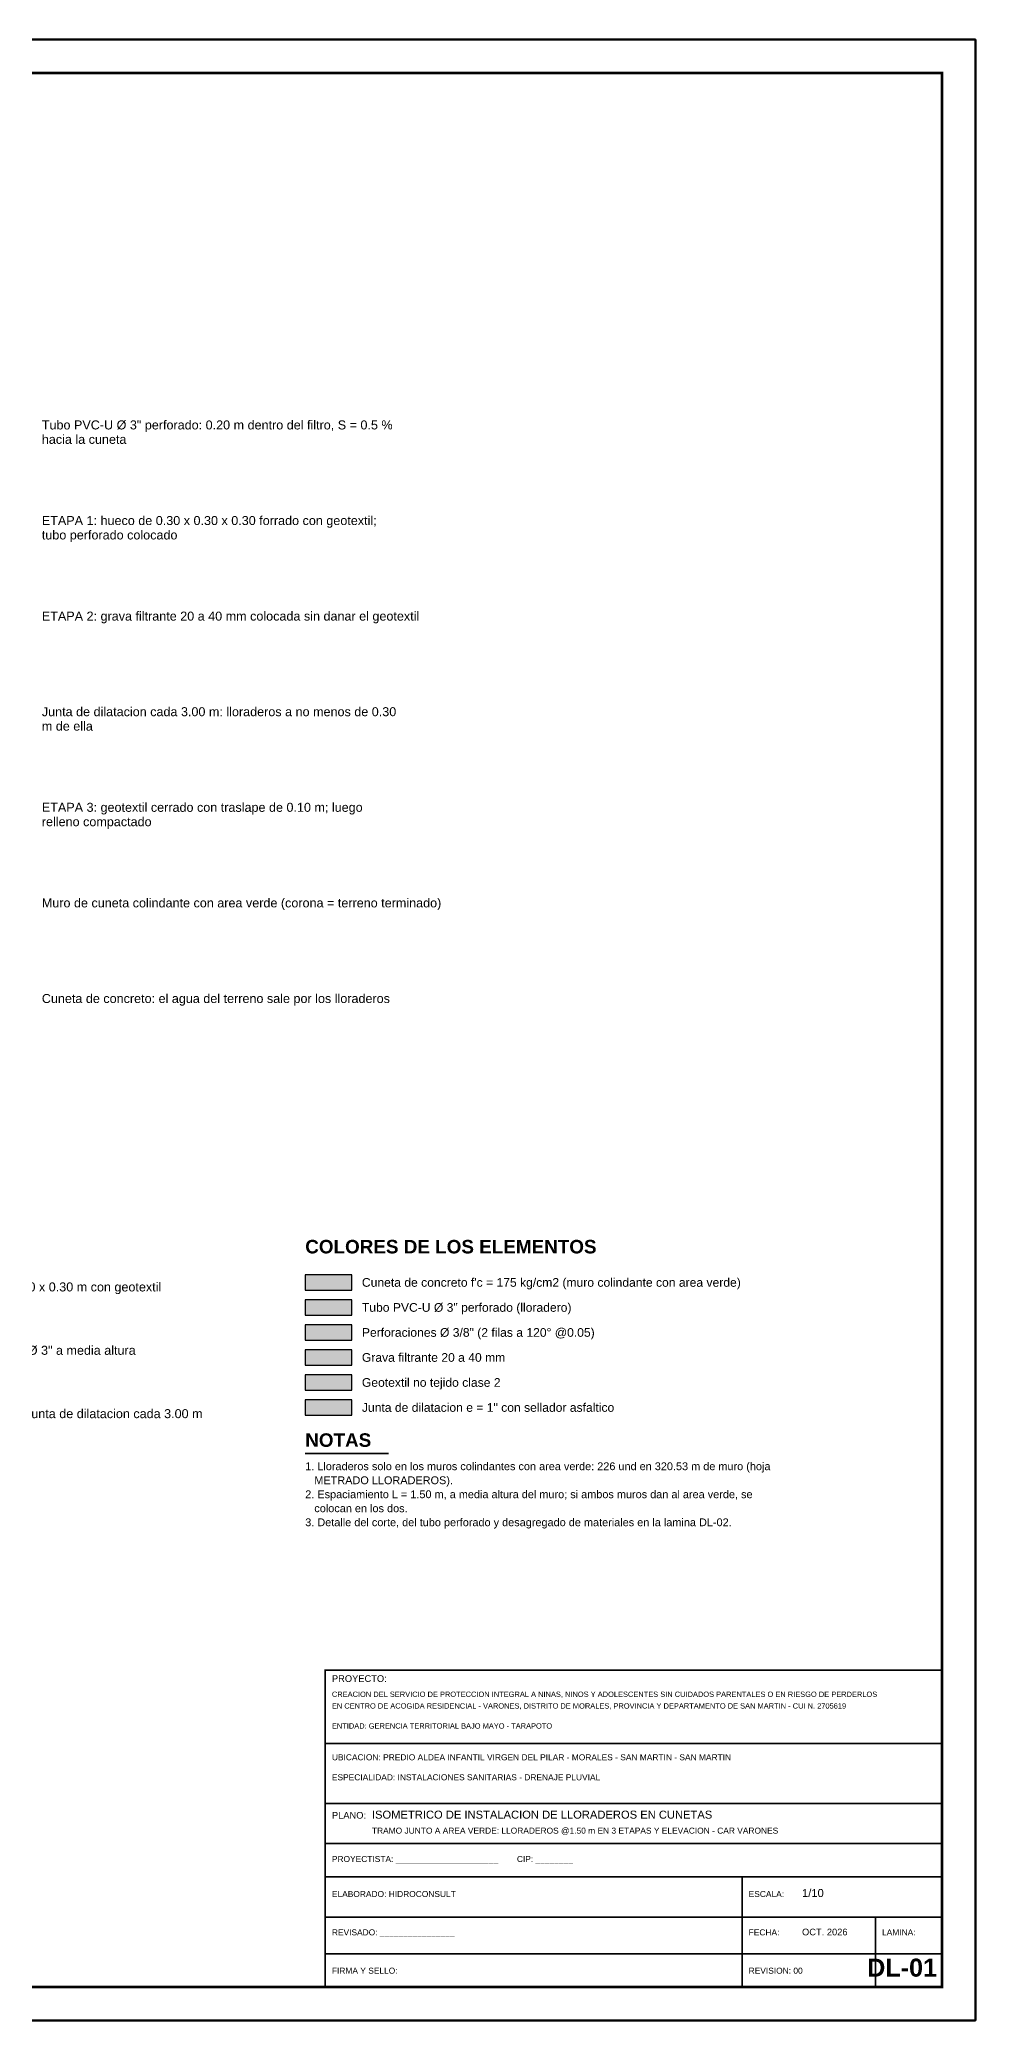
# Model space of a CAD drawing. Header units: metres. Extents: x 0 to 14.2, y 0 to 5.9.
# Drawn here: x 5.6 to 8.41, y 0 to 5.94 of the extents above; entities that cross this region are included whole.
import ezdxf
from ezdxf.enums import TextEntityAlignment as Align

# ---------------------------------------------------------------- set-up
doc = ezdxf.new("R2010")
doc.units = ezdxf.units.M
doc.header["$LTSCALE"] = 0.25
for name, color, linetype in [('LEYENDA', 7, 'CONTINUOUS'), ('ROTULO-TEXTO', 7, 'CONTINUOUS'), ('TEXTOS', 7, 'CONTINUOUS'), ('TEXTOS-NOTAS', 7, 'CONTINUOUS')]:
    doc.layers.add(name, color=color, linetype=linetype)
for name, color, linetype, lineweight in [('MARCO', 7, 'CONTINUOUS', 50), ('ROTULO', 7, 'CONTINUOUS', 35), ('TITULOS', 160, 'CONTINUOUS', 35)]:
    doc.layers.add(name, color=color, linetype=linetype, lineweight=lineweight)
doc.styles.get("Standard").update_dxf_attribs({"font": 'arial.ttf'})
doc.styles.add('TITULOS', font='arialbd.ttf')

msp = doc.modelspace()

# ---------------------------------------------------------------- linework, layer by layer
at = {"layer": 'LEYENDA'}
for points in [[(6.4, 2.19), (6.54, 2.19), (6.54, 2.236), (6.4, 2.236)], [(6.4, 2.115), (6.54, 2.115), (6.54, 2.161), (6.4, 2.161)], [(6.4, 2.04), (6.54, 2.04), (6.54, 2.086), (6.4, 2.086)], [(6.4, 1.965), (6.54, 1.965), (6.54, 2.011), (6.4, 2.011)], [(6.4, 1.89), (6.54, 1.89), (6.54, 1.936), (6.4, 1.936)], [(6.4, 1.815), (6.54, 1.815), (6.54, 1.861), (6.4, 1.861)]]:
    msp.add_lwpolyline(points, close=True, dxfattribs=at)
at = {"layer": 'LEYENDA', "true_color": 0xd6d6d0}
msp.add_solid([(6.4, 2.19), (6.54, 2.19), (6.4, 2.236), (6.54, 2.236)], dxfattribs=at)
at = {"layer": 'LEYENDA', "true_color": 0xb4d6f6}
msp.add_solid([(6.4, 2.115), (6.54, 2.115), (6.4, 2.161), (6.54, 2.161)], dxfattribs=at)
at = {"layer": 'LEYENDA', "true_color": 0x34383e}
msp.add_solid([(6.4, 2.04), (6.54, 2.04), (6.4, 2.086), (6.54, 2.086)], dxfattribs=at)
at = {"layer": 'LEYENDA', "true_color": 0xaca28e}
msp.add_solid([(6.4, 1.965), (6.54, 1.965), (6.4, 2.011), (6.54, 2.011)], dxfattribs=at)
at = {"layer": 'LEYENDA', "true_color": 0xd6ecf2}
msp.add_solid([(6.4, 1.89), (6.54, 1.89), (6.4, 1.936), (6.54, 1.936)], dxfattribs=at)
at = {"layer": 'LEYENDA', "true_color": 0x464646}
msp.add_solid([(6.4, 1.815), (6.54, 1.815), (6.4, 1.861), (6.54, 1.861)], dxfattribs=at)
at = {"layer": 'MARCO'}
msp.add_lwpolyline([(0, 0), (8.41, 0), (8.41, 5.94), (0, 5.94)], close=True, dxfattribs=at)
at = {"layer": 'MARCO', "const_width": 0.008}
msp.add_lwpolyline([(0.25, 0.1), (8.31, 0.1), (8.31, 5.84), (0.25, 5.84)], close=True, dxfattribs=at)
at = {"layer": 'ROTULO'}
for p, q in [((6.46, 0.83), (8.31, 0.83)), ((6.46, 0.65), (8.31, 0.65)), ((6.46, 0.53), (8.31, 0.53)), ((6.46, 0.43), (8.31, 0.43)), ((7.71, 0.43), (7.71, 0.1)), ((6.46, 0.31), (8.31, 0.31)), ((8.11, 0.31), (8.11, 0.1)), ((6.46, 0.2), (8.31, 0.2))]:
    msp.add_line(p, q, dxfattribs=at)
at = {"layer": 'ROTULO', "const_width": 0.005}
msp.add_lwpolyline([(6.46, 0.1), (8.31, 0.1), (8.31, 1.05), (6.46, 1.05)], close=True, dxfattribs=at)
at = {"layer": 'TITULOS'}
msp.add_line((6.4, 1.7), (6.65, 1.7), dxfattribs=at)

# ---------------------------------------------------------------- texts
at = {"layer": 'LEYENDA'}
for s, p in [("Cuneta de concreto f'c = 175 kg/cm2 (muro colindante con area verde)", (6.57, 2.213)), ('Tubo PVC-U Ø 3" perforado (lloradero)', (6.57, 2.138)), ('Perforaciones Ø 3/8" (2 filas a 120° @0.05)', (6.57, 2.063)), ('Grava filtrante 20 a 40 mm', (6.57, 1.988)), ('Geotextil no tejido clase 2', (6.57, 1.913)), ('Junta de dilatacion e = 1" con sellador asfaltico', (6.57, 1.838))]:
    msp.add_text(s, height=0.026, dxfattribs=at).set_placement(p, align=Align.MIDDLE_LEFT)
at = {"layer": 'ROTULO-TEXTO'}
for s, height, p in [('PROYECTO:', 0.02, (6.48, 1.015)), ('CREACION DEL SERVICIO DE PROTECCION INTEGRAL A NINAS, NINOS Y ADOLESCENTES SIN CUIDADOS PARENTALES O EN RIESGO DE PERDERLOS', 0.016, (6.48, 0.97)), ('EN CENTRO DE ACOGIDA RESIDENCIAL - VARONES, DISTRITO DE MORALES, PROVINCIA Y DEPARTAMENTO DE SAN MARTIN - CUI N. 2705619', 0.016, (6.48, 0.935)), ('ENTIDAD: GERENCIA TERRITORIAL BAJO MAYO - TARAPOTO', 0.016, (6.48, 0.875)), ('UBICACION: PREDIO ALDEA INFANTIL VIRGEN DEL PILAR - MORALES - SAN MARTIN - SAN MARTIN', 0.018, (6.48, 0.78)), ('ESPECIALIDAD: INSTALACIONES SANITARIAS - DRENAJE PLUVIAL', 0.018, (6.48, 0.72)), ('PLANO:', 0.02, (6.48, 0.605)), ('ISOMETRICO DE INSTALACION DE LLORADEROS EN CUNETAS', 0.024, (6.6, 0.605)), ('TRAMO JUNTO A AREA VERDE: LLORADEROS @1.50 m EN 3 ETAPAS Y ELEVACION - CAR VARONES', 0.018, (6.6, 0.56)), ('PROYECTISTA: ______________________        CIP: ________', 0.018, (6.48, 0.475)), ('ELABORADO: HIDROCONSULT', 0.018, (6.48, 0.37)), ('ESCALA:', 0.018, (7.73, 0.37)), ('1/10', 0.024, (7.89, 0.37)), ('REVISADO: ________________', 0.018, (6.48, 0.255)), ('FECHA:', 0.018, (7.73, 0.255)), ('OCT. 2026', 0.02, (7.89, 0.255)), ('LAMINA:', 0.018, (8.13, 0.255)), ('FIRMA Y SELLO:', 0.018, (6.48, 0.14)), ('REVISION: 00', 0.018, (7.73, 0.14))]:
    msp.add_text(s, height=height, dxfattribs=at).set_placement(p)
at = {"layer": 'TEXTOS'}
for s, p in [('Tubo PVC-U Ø 3" perforado: 0.20 m dentro del filtro, S = 0.5 %', (5.61, 4.771)), ('hacia la cuneta', (5.61, 4.7278)), ('tubo perforado colocado', (5.61, 4.4411)), ('ETAPA 1: hueco de 0.30 x 0.30 x 0.30 forrado con geotextil;', (5.61, 4.4843)), ('ETAPA 2: grava filtrante 20 a 40 mm colocada sin danar el geotextil', (5.61, 4.1977)), ('Junta de dilatacion cada 3.00 m: lloraderos a no menos de 0.30', (5.61, 3.911)), ('m de ella', (5.61, 3.8678)), ('ETAPA 3: geotextil cerrado con traslape de 0.10 m; luego', (5.61, 3.6243)), ('relleno compactado', (5.61, 3.5811)), ('Muro de cuneta colindante con area verde (corona = terreno terminado)', (5.61, 3.3377)), ('Cuneta de concreto: el agua del terreno sale por los lloraderos', (5.61, 3.051)), ('Filtro 0.30 x 0.30 x 0.30 m con geotextil', (5.31, 2.186)), ('Lloradero PVC Ø 3" a media altura', (5.31, 1.996)), ('Losa de fondo; junta de dilatacion cada 3.00 m', (5.31, 1.806))]:
    msp.add_text(s, height=0.027, dxfattribs=at).set_placement(p)
at = {"layer": 'TEXTOS-NOTAS'}
for s, p in [('1. Lloraderos solo en los muros colindantes con area verde: 226 und en 320.53 m de muro (hoja', (6.4, 1.65)), ('   METRADO LLORADEROS).', (6.4, 1.608)), ('2. Espaciamiento L = 1.50 m, a media altura del muro; si ambos muros dan al area verde, se', (6.4, 1.566)), ('   colocan en los dos.', (6.4, 1.524)), ('3. Detalle del corte, del tubo perforado y desagregado de materiales en la lamina DL-02.', (6.4, 1.482))]:
    msp.add_text(s, height=0.0234, dxfattribs=at).set_placement(p)
at = {"layer": 'TITULOS', "style": 'TITULOS'}
for s, p in [('COLORES DE LOS ELEMENTOS', (6.4, 2.3)), ('NOTAS', (6.4, 1.72))]:
    msp.add_text(s, height=0.0405, dxfattribs=at).set_placement(p)
msp.add_text('DL-01', height=0.054, dxfattribs=at).set_placement((8.295, 0.115), align=Align.BOTTOM_RIGHT)

doc.saveas('drawing.dxf')
